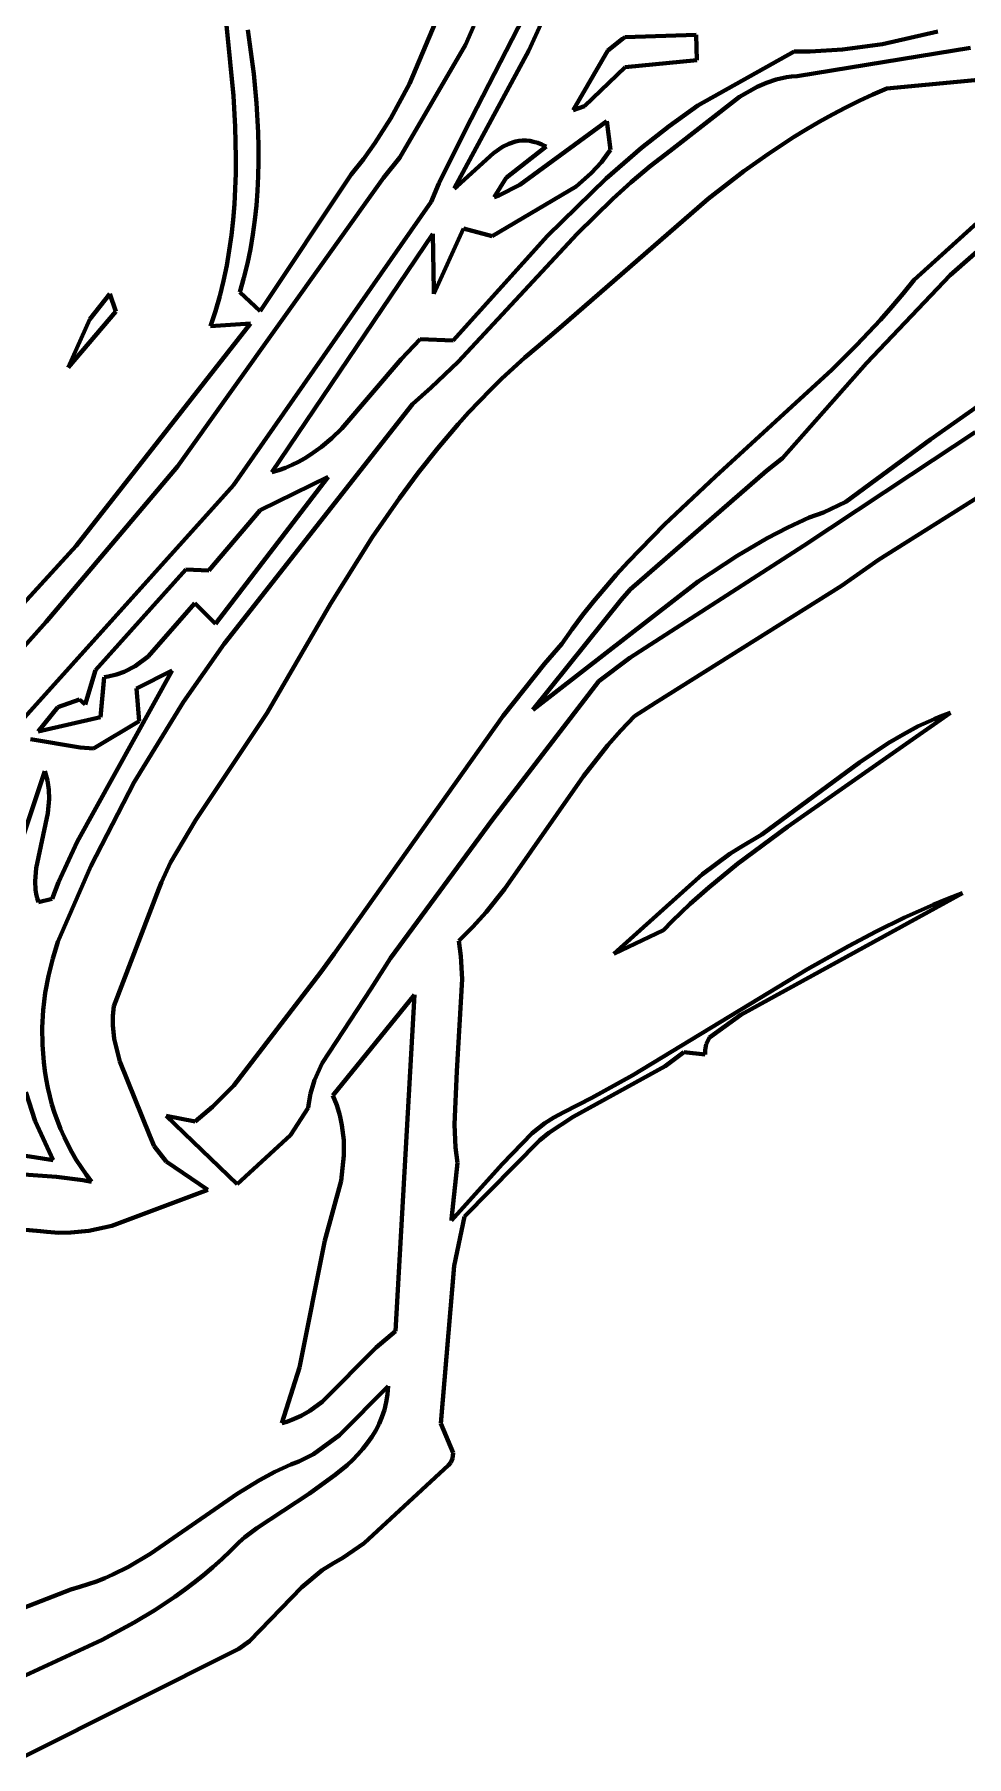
# Model space of a CAD drawing. Header units: millimetres. Extents: x 0 to 14.2, y 0 to 19.5.
# Drawn here: x 2.424 to 3.42, y 2.06 to 3.899 of the extents above; entities that cross this region are included whole.
import ezdxf

# ---------------------------------------------------------------- set-up
doc = ezdxf.new("R2010")
doc.units = ezdxf.units.MM
doc.layers.add('color#010101ff', color=7, linetype='CONTINUOUS', lineweight=100)
doc.layers.add('color#fdfdfdff', color=7, linetype='CONTINUOUS', lineweight=100)

msp = doc.modelspace()

# ---------------------------------------------------------------- linework, layer by layer
at = {"layer": 'color#010101ff'}
for p, q in [((2.8249, 3.8468), (2.8981, 4.0212)), ((2.637, 3.8339), (2.6205, 4)), ((2.8845, 3.7976), (2.9531, 3.9302)), ((2.6523, 3.9043), (2.6584, 3.8574)), ((2.8936, 3.9087), (2.8845, 3.8884)), ((2.9667, 3.9144), (2.9524, 3.8824)), ((3.0553, 3.8967), (3.1309, 3.8991)), ((3.1309, 3.8991), (3.1317, 3.8721)), ((3.33, 3.8891), (3.389, 3.9026)), ((2.8845, 3.8884), (2.8146, 3.7682)), ((2.9524, 3.8824), (2.8725, 3.7351)), ((2.9995, 3.8185), (3.0367, 3.8822)), ((3.0367, 3.8822), (3.0524, 3.8949)), ((3.0524, 3.8949), (3.0553, 3.8967)), ((3.1329, 3.8234), (3.2355, 3.8813)), ((3.2355, 3.8813), (3.2528, 3.8813)), ((3.424, 3.8853), (3.2387, 3.855)), ((3.2528, 3.8813), (3.2873, 3.8832)), ((3.2873, 3.8832), (3.33, 3.8891)), ((3.0553, 3.8645), (3.0117, 3.8228)), ((3.1317, 3.8721), (3.0553, 3.8645)), ((2.6584, 3.8574), (2.6614, 3.8261)), ((2.8048, 3.8101), (2.8249, 3.8468)), ((3.206, 3.8478), (3.1961, 3.8435)), ((3.2164, 3.8512), (3.206, 3.8478)), ((3.2273, 3.8537), (3.2164, 3.8512)), ((3.2329, 3.8545), (3.2273, 3.8537)), ((3.2387, 3.855), (3.2329, 3.8545)), ((3.3347, 3.8418), (3.4511, 3.8528)), ((2.6387, 3.8007), (2.637, 3.8339)), ((2.6614, 3.8261), (2.6632, 3.7948)), ((3.1772, 3.8327), (3.1033, 3.775)), ((3.1961, 3.8435), (3.1772, 3.8327)), ((3.2907, 3.8215), (3.3051, 3.8287)), ((3.3051, 3.8287), (3.3198, 3.8354)), ((3.3198, 3.8354), (3.3347, 3.8418)), ((2.7879, 3.7835), (2.8048, 3.8101)), ((3.0117, 3.8228), (2.9995, 3.8185)), ((3.1022, 3.8016), (3.1329, 3.8234)), ((3.2624, 3.8062), (3.2765, 3.814)), ((3.2765, 3.814), (3.2907, 3.8215)), ((2.6394, 3.7676), (2.6387, 3.8007)), ((2.6632, 3.7948), (2.6636, 3.7792)), ((2.8562, 3.7403), (2.8845, 3.7976)), ((2.9425, 3.7388), (3.0356, 3.8067)), ((3.0356, 3.8067), (3.0394, 3.7763)), ((3.0727, 3.7784), (3.1022, 3.8016)), ((3.2082, 3.772), (3.235, 3.7897)), ((3.235, 3.7897), (3.2486, 3.7981)), ((3.2486, 3.7981), (3.2624, 3.8062)), ((2.6636, 3.7792), (2.6637, 3.7635)), ((2.7757, 3.7664), (2.7879, 3.7835)), ((2.8756, 3.7373), (2.9146, 3.7727)), ((2.9146, 3.7727), (2.9242, 3.7794)), ((2.9242, 3.7794), (2.9309, 3.7827)), ((2.9707, 3.7797), (2.9282, 3.7465)), ((2.9309, 3.7827), (2.938, 3.7851)), ((2.938, 3.7851), (2.9416, 3.7857)), ((2.9416, 3.7857), (2.9454, 3.7861)), ((2.9454, 3.7861), (2.9493, 3.7861)), ((2.9493, 3.7861), (2.9533, 3.7857)), ((2.9533, 3.7857), (2.9574, 3.7849)), ((2.9574, 3.7849), (2.9617, 3.7836)), ((2.9617, 3.7836), (2.9661, 3.7819)), ((2.9661, 3.7819), (2.9707, 3.7797)), ((3.0364, 3.7718), (3.0299, 3.7631)), ((3.0348, 3.7457), (3.0727, 3.7784)), ((3.0394, 3.7763), (3.0364, 3.7718)), ((3.1033, 3.775), (3.0925, 3.767)), ((3.182, 3.7533), (3.2082, 3.772)), ((2.6393, 3.7511), (2.6394, 3.7676)), ((2.6637, 3.7635), (2.6633, 3.748)), ((2.7625, 3.7498), (2.7757, 3.7664)), ((2.8146, 3.7682), (2.797, 3.7462)), ((3.0299, 3.7631), (3.0189, 3.7512)), ((3.082, 3.7587), (3.0616, 3.7416)), ((3.0925, 3.767), (3.082, 3.7587)), ((3.1438, 3.7238), (3.182, 3.7533)), ((2.797, 3.7462), (2.577, 3.438)), ((2.6378, 3.7181), (2.6388, 3.7346)), ((2.6388, 3.7346), (2.6393, 3.7511)), ((2.6633, 3.748), (2.6626, 3.7324)), ((2.6654, 3.604), (2.7625, 3.7498)), ((2.8478, 3.7207), (2.8562, 3.7403)), ((2.8725, 3.7351), (2.8756, 3.7373)), ((3.0027, 3.7369), (2.913, 3.6841)), ((2.9282, 3.7465), (2.9153, 3.7257)), ((2.9201, 3.7276), (2.9425, 3.7388)), ((2.9722, 3.6844), (3.0348, 3.7457)), ((3.0189, 3.7512), (3.0027, 3.7369)), ((3.0616, 3.7416), (3.0418, 3.7238)), ((3.4022, 3.6425), (3.5065, 3.7343)), ((2.6365, 3.7016), (2.6378, 3.7181)), ((2.637, 3.418), (2.8478, 3.7207)), ((2.6614, 3.7168), (2.6597, 3.7013)), ((2.6626, 3.7324), (2.6614, 3.7168)), ((2.9153, 3.7257), (2.9201, 3.7276)), ((2.9853, 3.5863), (3.1438, 3.7238)), ((3.0418, 3.7238), (3.004, 3.6864)), ((3.4574, 3.722), (3.3639, 3.6375)), ((2.6347, 3.6852), (2.6365, 3.7016)), ((2.6597, 3.7013), (2.6576, 3.6858)), ((2.6324, 3.6689), (2.6347, 3.6852)), ((2.6576, 3.6858), (2.6549, 3.6703)), ((2.8497, 3.6865), (2.6777, 3.4319)), ((2.8507, 3.6259), (2.8497, 3.6865)), ((2.8825, 3.6922), (2.8508, 3.6223)), ((2.8716, 3.5726), (2.9722, 3.6844)), ((3.004, 3.6864), (2.8768, 3.55)), ((2.913, 3.6841), (2.8825, 3.6922)), ((2.6296, 3.6526), (2.6324, 3.6689)), ((2.6549, 3.6703), (2.6517, 3.6549)), ((2.6262, 3.6363), (2.6296, 3.6526)), ((2.6517, 3.6549), (2.648, 3.6395)), ((3.3129, 3.5483), (3.4022, 3.6425)), ((2.6222, 3.6201), (2.6262, 3.6363)), ((2.648, 3.6395), (2.6436, 3.6242)), ((2.6436, 3.6242), (2.6654, 3.604)), ((2.8508, 3.6223), (2.8507, 3.6259)), ((3.3521, 3.6229), (3.34, 3.6087)), ((3.3639, 3.6375), (3.3521, 3.6229)), ((2.4833, 3.5953), (2.5048, 3.6225)), ((2.5048, 3.6225), (2.5111, 3.6037)), ((2.6176, 3.604), (2.6222, 3.6201)), ((3.34, 3.6087), (3.3277, 3.5947)), ((2.5111, 3.6037), (2.4602, 3.5439)), ((2.4602, 3.5439), (2.4833, 3.5953)), ((2.4688, 3.3535), (2.6551, 3.5908)), ((2.6124, 3.5879), (2.6176, 3.604)), ((2.6551, 3.5908), (2.6124, 3.5879)), ((2.961, 3.5654), (2.9853, 3.5863)), ((3.3277, 3.5947), (3.315, 3.581)), ((2.8158, 3.5526), (2.8362, 3.5741)), ((2.8362, 3.5741), (2.8716, 3.5726)), ((3.315, 3.581), (3.3021, 3.5675)), ((2.7527, 3.4786), (2.8158, 3.5526)), ((2.8768, 3.55), (2.8481, 3.5224)), ((2.9355, 3.5431), (2.9481, 3.5544)), ((2.9481, 3.5544), (2.961, 3.5654)), ((3.3021, 3.5675), (3.2757, 3.5412)), ((2.9112, 3.5198), (2.9232, 3.5316)), ((2.9232, 3.5316), (2.9355, 3.5431)), ((3.2757, 3.5412), (3.1516, 3.4274)), ((3.2232, 3.4469), (3.3129, 3.5483)), ((2.8481, 3.5224), (2.8281, 3.5047)), ((2.8995, 3.5078), (2.9112, 3.5198)), ((2.8281, 3.5047), (2.6269, 3.2487)), ((2.8767, 3.4831), (2.888, 3.4956)), ((2.888, 3.4956), (2.8995, 3.5078)), ((3.4377, 3.5069), (3.3811, 3.4669)), ((2.742, 3.4684), (2.7527, 3.4786)), ((2.855, 3.4576), (2.8767, 3.4831)), ((2.7189, 3.4505), (2.7308, 3.459)), ((2.7308, 3.459), (2.742, 3.4684)), ((2.8341, 3.4313), (2.855, 3.4576)), ((3.3811, 3.4669), (3.2907, 3.4004)), ((3.5155, 3.4582), (3.3256, 3.3383)), ((3.3606, 3.4296), (3.429, 3.4748)), ((2.6924, 3.4368), (2.6994, 3.4397)), ((2.6994, 3.4397), (2.7061, 3.443)), ((2.7061, 3.443), (2.7126, 3.4466)), ((2.7126, 3.4466), (2.7189, 3.4505)), ((3.206, 3.4335), (3.2232, 3.4469)), ((2.577, 3.438), (2.4368, 3.2721)), ((2.6178, 3.2702), (2.7379, 3.4269)), ((2.7379, 3.4269), (2.6652, 3.3913)), ((2.6777, 3.4319), (2.6852, 3.4341)), ((2.6852, 3.4341), (2.6924, 3.4368)), ((2.8141, 3.4043), (2.8341, 3.4313)), ((3.0604, 3.3066), (3.206, 3.4335)), ((3.1516, 3.4274), (3.0972, 3.3762)), ((3.2456, 3.3534), (3.3606, 3.4296)), ((2.3739, 3.1261), (2.637, 3.418)), ((2.7853, 3.3628), (2.8141, 3.4043)), ((2.6652, 3.3913), (2.6104, 3.3271)), ((3.2668, 3.3888), (3.2515, 3.3836)), ((3.2907, 3.4004), (3.2668, 3.3888)), ((3.0972, 3.3762), (3.071, 3.3496)), ((3.2289, 3.373), (3.2069, 3.3615)), ((3.2515, 3.3836), (3.2289, 3.373)), ((2.3617, 3.2364), (2.4688, 3.3535)), ((2.7403, 3.2915), (2.7853, 3.3628)), ((3.071, 3.3496), (3.0582, 3.3361)), ((3.0601, 3.2337), (3.2456, 3.3534)), ((3.2069, 3.3615), (3.1747, 3.3428)), ((3.0582, 3.3361), (3.0456, 3.3223)), ((3.1747, 3.3428), (3.1332, 3.3154)), ((3.3256, 3.3383), (3.286, 3.3107)), ((2.586, 3.328), (2.4894, 3.2207)), ((2.6104, 3.3271), (2.586, 3.328)), ((3.1332, 3.3154), (2.9565, 3.1781)), ((3.0456, 3.3223), (3.0333, 3.3082)), ((3.286, 3.3107), (3.0879, 3.1861)), ((2.5458, 3.2352), (2.5956, 3.292)), ((2.5956, 3.292), (2.6178, 3.2702)), ((2.9565, 3.1781), (3.051, 3.2957)), ((3.0214, 3.2938), (3.0097, 3.2792)), ((3.0333, 3.3082), (3.0214, 3.2938)), ((3.051, 3.2957), (3.0604, 3.3066)), ((2.6728, 3.1751), (2.7403, 3.2915)), ((3.0097, 3.2792), (2.9985, 3.2642)), ((2.4368, 3.2721), (2.3985, 3.229)), ((2.9985, 3.2642), (2.9876, 3.2488)), ((2.6269, 3.2487), (2.5835, 3.1867)), ((2.9876, 3.2488), (2.969, 3.2273)), ((2.4699, 3.0374), (2.5715, 3.2201)), ((2.4894, 3.2207), (2.4784, 3.1838)), ((2.5119, 3.2158), (2.5202, 3.2189)), ((2.5202, 3.2189), (2.5317, 3.2249)), ((2.5317, 3.2249), (2.5458, 3.2352)), ((2.5715, 3.2201), (2.5332, 3.201)), ((2.969, 3.2273), (2.925, 3.1718)), ((3.027, 3.2088), (3.0601, 3.2337)), ((2.4948, 3.1705), (2.4986, 3.213)), ((2.4986, 3.213), (2.5031, 3.2137)), ((2.5031, 3.2137), (2.5119, 3.2158)), ((2.5332, 3.201), (2.536, 3.1661)), ((2.9137, 3.0613), (3.027, 3.2088)), ((2.4724, 3.1893), (2.4494, 3.1812)), ((2.4784, 3.1838), (2.4724, 3.1893)), ((2.5835, 3.1867), (2.5308, 3.1009)), ((3.0879, 3.1861), (3.0651, 3.1715)), ((2.4494, 3.1812), (2.4281, 3.1552)), ((2.4281, 3.1552), (2.4948, 3.1705)), ((2.536, 3.1661), (2.4873, 3.1369)), ((2.5968, 3.0608), (2.6728, 3.1751)), ((2.925, 3.1718), (2.7443, 2.9175)), ((3.0651, 3.1715), (3.0504, 3.1563)), ((3.4026, 3.1749), (3.2284, 3.0534)), ((3.3682, 3.1606), (3.3851, 3.1683)), ((3.3851, 3.1683), (3.3938, 3.1717)), ((3.3938, 3.1717), (3.4026, 3.1749)), ((2.4732, 3.1381), (2.4201, 3.147)), ((3.0504, 3.1563), (3.0365, 3.1405)), ((3.336, 3.1426), (3.3519, 3.152)), ((3.3519, 3.152), (3.3682, 3.1606)), ((2.4873, 3.1369), (2.4732, 3.1381)), ((3.0365, 3.1405), (3.0106, 3.1073)), ((3.3054, 3.122), (3.336, 3.1426)), ((2.39, 2.9767), (2.4353, 3.1126)), ((2.4353, 3.1126), (2.4369, 3.1077)), ((3.201, 3.045), (3.3054, 3.122)), ((2.4369, 3.1077), (2.4382, 3.1028)), ((2.4382, 3.1028), (2.4391, 3.0978)), ((2.4391, 3.0978), (2.4397, 3.0929)), ((2.4397, 3.0929), (2.44, 3.083)), ((2.5308, 3.1009), (2.4845, 3.0114)), ((3.0106, 3.1073), (2.9264, 2.9866)), ((2.44, 3.083), (2.4386, 3.068)), ((2.4386, 3.068), (2.4261, 3.0093)), ((2.5696, 3.015), (2.5968, 3.0608)), ((2.8045, 2.9131), (2.9137, 3.0613)), ((3.2284, 3.0534), (3.1751, 3.0138)), ((2.45, 2.9941), (2.4699, 3.0374)), ((3.1773, 3.0307), (3.201, 3.045)), ((3.1376, 3.0028), (3.1668, 3.0244)), ((3.1668, 3.0244), (3.1773, 3.0307)), ((2.4261, 3.0093), (2.425, 2.9953)), ((2.4845, 3.0114), (2.4494, 2.9305)), ((2.5599, 2.9942), (2.5696, 3.015)), ((3.043, 2.9177), (3.1376, 3.0028)), ((3.1751, 3.0138), (3.1444, 2.9886)), ((2.425, 2.9953), (2.4255, 2.9861)), ((2.4255, 2.9861), (2.4262, 2.9816)), ((2.4262, 2.9816), (2.4272, 2.9772)), ((2.4431, 2.9763), (2.45, 2.9941)), ((2.5092, 2.8617), (2.557, 2.9871)), ((2.557, 2.9871), (2.5599, 2.9942)), ((2.9264, 2.9866), (2.9066, 2.9621)), ((3.1444, 2.9886), (3.1246, 2.9709)), ((3.4154, 2.9825), (3.1786, 2.8525)), ((3.3996, 2.9765), (3.4154, 2.9825)), ((2.4272, 2.9772), (2.4286, 2.9728)), ((2.4286, 2.9728), (2.4431, 2.9763)), ((2.9066, 2.9621), (2.8925, 2.9464)), ((3.1246, 2.9709), (3.1055, 2.9525)), ((3.3534, 2.9563), (3.3686, 2.9633)), ((3.3686, 2.9633), (3.3841, 2.9701)), ((3.3841, 2.9701), (3.3996, 2.9765)), ((2.8925, 2.9464), (2.8776, 2.9315)), ((3.0962, 2.9429), (3.043, 2.9177)), ((3.1055, 2.9525), (3.0962, 2.9429)), ((3.3233, 2.9416), (3.3534, 2.9563)), ((2.4494, 2.9305), (2.4438, 2.9125)), ((2.8776, 2.9315), (2.8797, 2.9151)), ((3.25, 2.9011), (3.2937, 2.9259)), ((3.2937, 2.9259), (3.3233, 2.9416)), ((2.4438, 2.9125), (2.4393, 2.8943)), ((2.7443, 2.9175), (2.73, 2.8982)), ((2.7839, 2.8807), (2.8045, 2.9131)), ((2.8797, 2.9151), (2.8811, 2.8905)), ((2.4393, 2.8943), (2.4359, 2.8759)), ((2.73, 2.8982), (2.6373, 2.7769)), ((2.8811, 2.8905), (2.8752, 2.7924)), ((3.0634, 2.788), (3.25, 2.9011)), ((2.4359, 2.8759), (2.4337, 2.8574)), ((2.7315, 2.801), (2.7839, 2.8807)), ((2.8301, 2.874), (2.7431, 2.7664)), ((2.8099, 2.5147), (2.8301, 2.874)), ((2.4337, 2.8574), (2.4327, 2.8389)), ((2.5079, 2.8415), (2.5081, 2.8515)), ((2.5081, 2.8515), (2.5092, 2.8617)), ((3.1786, 2.8525), (3.1451, 2.8284)), ((2.4327, 2.8389), (2.4328, 2.8204)), ((2.5094, 2.8268), (2.5079, 2.8415)), ((2.4328, 2.8204), (2.4342, 2.8019)), ((2.5155, 2.8027), (2.5094, 2.8268)), ((3.1416, 2.8211), (3.1405, 2.8148)), ((3.1405, 2.8148), (3.1407, 2.81)), ((3.1451, 2.8284), (3.1416, 2.8211)), ((2.4342, 2.8019), (2.4353, 2.7928)), ((2.5475, 2.7234), (2.5155, 2.8027)), ((2.7234, 2.7828), (2.7315, 2.801)), ((3.0978, 2.7976), (2.9995, 2.7437)), ((3.1178, 2.8125), (3.0978, 2.7976)), ((3.1407, 2.81), (3.1178, 2.8125)), ((2.4353, 2.7928), (2.4368, 2.7837)), ((2.4368, 2.7837), (2.4385, 2.7747)), ((2.7191, 2.7684), (2.7234, 2.7828)), ((2.8752, 2.7924), (2.8727, 2.7353)), ((3.0194, 2.7637), (3.0634, 2.788)), ((2.4252, 2.7391), (2.415, 2.77)), ((2.4385, 2.7747), (2.4406, 2.7657)), ((2.4406, 2.7657), (2.443, 2.7568)), ((2.6373, 2.7769), (2.6146, 2.7544)), ((2.7173, 2.7583), (2.7191, 2.7684)), ((2.7431, 2.7664), (2.7472, 2.7559)), ((2.9895, 2.7485), (3.0194, 2.7637)), ((2.443, 2.7568), (2.4457, 2.748)), ((2.4457, 2.748), (2.4488, 2.7393)), ((2.5961, 2.7387), (2.5649, 2.7445)), ((2.5649, 2.7445), (2.6406, 2.6716)), ((2.6146, 2.7544), (2.5961, 2.7387)), ((2.6978, 2.724), (2.7167, 2.7532)), ((2.7167, 2.7532), (2.7173, 2.7583)), ((2.7472, 2.7559), (2.7504, 2.7453)), ((2.7504, 2.7453), (2.7527, 2.7347)), ((2.9693, 2.7367), (2.979, 2.7429)), ((2.9995, 2.7437), (2.9737, 2.7264)), ((2.979, 2.7429), (2.9895, 2.7485)), ((2.4444, 2.6974), (2.4252, 2.7391)), ((2.4488, 2.7393), (2.4522, 2.7307)), ((2.4522, 2.7307), (2.4559, 2.7223)), ((2.4559, 2.7223), (2.4599, 2.7139)), ((2.5523, 2.7121), (2.5475, 2.7234)), ((2.6406, 2.6716), (2.6978, 2.724)), ((2.7527, 2.7347), (2.7546, 2.7185)), ((2.8727, 2.7353), (2.874, 2.7108)), ((2.9238, 2.6929), (2.9557, 2.726)), ((2.9557, 2.726), (2.9693, 2.7367)), ((2.9737, 2.7264), (2.9639, 2.7185)), ((2.3701, 2.709), (2.4444, 2.6974)), ((2.4599, 2.7139), (2.4643, 2.7057)), ((2.4643, 2.7057), (2.469, 2.6976)), ((2.5649, 2.696), (2.5523, 2.7121)), ((2.7546, 2.7185), (2.7548, 2.7022)), ((2.874, 2.7108), (2.876, 2.6945)), ((2.9639, 2.7185), (2.8834, 2.637)), ((2.4477, 2.6795), (2.3239, 2.6883)), ((2.469, 2.6976), (2.4741, 2.6897)), ((2.4741, 2.6897), (2.4795, 2.6819)), ((2.6094, 2.6656), (2.5649, 2.696)), ((2.7548, 2.7022), (2.7519, 2.6751)), ((2.8696, 2.6328), (2.9238, 2.6929)), ((2.876, 2.6945), (2.8698, 2.6344)), ((2.4759, 2.6759), (2.4477, 2.6795)), ((2.4853, 2.6743), (2.4759, 2.6759)), ((2.4795, 2.6819), (2.4853, 2.6743)), ((2.7519, 2.6751), (2.7343, 2.6116)), ((2.5071, 2.6273), (2.6094, 2.6656)), ((2.2626, 2.637), (2.4309, 2.6214)), ((2.8698, 2.6344), (2.8696, 2.6328)), ((2.8834, 2.637), (2.8725, 2.5845)), ((2.4309, 2.6214), (2.4375, 2.6206)), ((2.4375, 2.6206), (2.4504, 2.6197)), ((2.4504, 2.6197), (2.4632, 2.6199)), ((2.4632, 2.6199), (2.4822, 2.6219)), ((2.4822, 2.6219), (2.5071, 2.6273)), ((2.7343, 2.6116), (2.7074, 2.4758)), ((2.8725, 2.5845), (2.8582, 2.4162)), ((2.7893, 2.4971), (2.8099, 2.5147)), ((2.7314, 2.4391), (2.7893, 2.4971)), ((2.7074, 2.4758), (2.6885, 2.4164)), ((2.8021, 2.456), (2.75, 2.4038)), ((2.7999, 2.4388), (2.8013, 2.4472)), ((2.8013, 2.4472), (2.8021, 2.456)), ((2.709, 2.4243), (2.7183, 2.4297)), ((2.7183, 2.4297), (2.7314, 2.4391)), ((2.7954, 2.423), (2.798, 2.4307)), ((2.798, 2.4307), (2.7999, 2.4388)), ((2.6885, 2.4164), (2.6939, 2.418)), ((2.6939, 2.418), (2.6991, 2.4199)), ((2.6991, 2.4199), (2.709, 2.4243)), ((2.7887, 2.4085), (2.7923, 2.4156)), ((2.7923, 2.4156), (2.7954, 2.423)), ((2.8582, 2.4162), (2.8715, 2.3849)), ((2.75, 2.4038), (2.7224, 2.3832)), ((2.7751, 2.3891), (2.78, 2.3953)), ((2.78, 2.3953), (2.7846, 2.4018)), ((2.7846, 2.4018), (2.7887, 2.4085)), ((2.7067, 2.3756), (2.698, 2.3722)), ((2.7224, 2.3832), (2.7067, 2.3756)), ((2.7582, 2.3717), (2.7642, 2.3773)), ((2.7642, 2.3773), (2.7698, 2.3831)), ((2.7698, 2.3831), (2.7751, 2.3891)), ((2.8688, 2.3743), (2.8663, 2.3716)), ((2.8709, 2.3787), (2.8688, 2.3743)), ((2.8715, 2.3849), (2.8709, 2.3787)), ((2.6645, 2.3557), (2.6407, 2.3411)), ((2.681, 2.3644), (2.6645, 2.3557)), ((2.6894, 2.3684), (2.681, 2.3644)), ((2.698, 2.3722), (2.6894, 2.3684)), ((2.718, 2.3415), (2.7455, 2.3611)), ((2.7455, 2.3611), (2.7582, 2.3717)), ((2.8663, 2.3716), (2.7764, 2.2884)), ((2.6407, 2.3411), (2.5486, 2.2772)), ((2.6617, 2.3043), (2.718, 2.3415)), ((2.6489, 2.2946), (2.6617, 2.3043)), ((2.6337, 2.2802), (2.6429, 2.2895)), ((2.6429, 2.2895), (2.6489, 2.2946)), ((2.7764, 2.2884), (2.7535, 2.2725)), ((2.5246, 2.2631), (2.508, 2.2548)), ((2.5486, 2.2772), (2.5246, 2.2631)), ((2.6049, 2.2542), (2.6147, 2.2625)), ((2.6147, 2.2625), (2.6244, 2.2712)), ((2.6244, 2.2712), (2.6337, 2.2802)), ((2.7436, 2.267), (2.7314, 2.2595)), ((2.7535, 2.2725), (2.7436, 2.267)), ((2.4818, 2.2444), (2.4728, 2.2416)), ((2.4907, 2.2475), (2.4818, 2.2444)), ((2.4994, 2.251), (2.4907, 2.2475)), ((2.508, 2.2548), (2.4994, 2.251)), ((2.5846, 2.2384), (2.5948, 2.2462)), ((2.5948, 2.2462), (2.6049, 2.2542)), ((2.7314, 2.2595), (2.7099, 2.2412)), ((2.4632, 2.2389), (2.3794, 2.2065)), ((2.4728, 2.2416), (2.4632, 2.2389)), ((2.5527, 2.2168), (2.5741, 2.231)), ((2.5741, 2.231), (2.5846, 2.2384)), ((2.7099, 2.2412), (2.6541, 2.1837)), ((2.5307, 2.2036), (2.5527, 2.2168)), ((2.4967, 2.1852), (2.5307, 2.2036)), ((2.6425, 2.1755), (2.4134, 2.0604)), ((2.4144, 2.1471), (2.4967, 2.1852)), ((2.6541, 2.1837), (2.6425, 2.1755))]:
    msp.add_line(p, q, dxfattribs=at)
at = {"layer": 'color#fdfdfdff'}
for p, q in [((2.8981, 4.0212), (2.8249, 3.8468)), ((2.6205, 4), (2.637, 3.8339)), ((2.9531, 3.9302), (2.8845, 3.7976)), ((2.6584, 3.8574), (2.6523, 3.9043)), ((2.8845, 3.8884), (2.8936, 3.9087)), ((2.9524, 3.8824), (2.9667, 3.9144)), ((3.1309, 3.8991), (3.0553, 3.8967)), ((3.1317, 3.8721), (3.1309, 3.8991)), ((3.389, 3.9026), (3.33, 3.8891)), ((2.8146, 3.7682), (2.8845, 3.8884)), ((2.8725, 3.7351), (2.9524, 3.8824)), ((3.0367, 3.8822), (2.9995, 3.8185)), ((3.0524, 3.8949), (3.0367, 3.8822)), ((3.0553, 3.8967), (3.0524, 3.8949)), ((3.2355, 3.8813), (3.1329, 3.8234)), ((3.2528, 3.8813), (3.2355, 3.8813)), ((3.2387, 3.855), (3.424, 3.8853)), ((3.2873, 3.8832), (3.2528, 3.8813)), ((3.33, 3.8891), (3.2873, 3.8832)), ((3.0117, 3.8228), (3.0553, 3.8645)), ((3.0553, 3.8645), (3.1317, 3.8721)), ((2.6614, 3.8261), (2.6584, 3.8574)), ((2.8249, 3.8468), (2.8048, 3.8101)), ((3.1961, 3.8435), (3.206, 3.8478)), ((3.206, 3.8478), (3.2164, 3.8512)), ((3.2164, 3.8512), (3.2273, 3.8537)), ((3.2273, 3.8537), (3.2329, 3.8545)), ((3.2329, 3.8545), (3.2387, 3.855)), ((3.4511, 3.8528), (3.3347, 3.8418)), ((2.637, 3.8339), (2.6387, 3.8007)), ((2.6632, 3.7948), (2.6614, 3.8261)), ((3.1033, 3.775), (3.1772, 3.8327)), ((3.1772, 3.8327), (3.1961, 3.8435)), ((3.3051, 3.8287), (3.2907, 3.8215)), ((3.3198, 3.8354), (3.3051, 3.8287)), ((3.3347, 3.8418), (3.3198, 3.8354)), ((2.8048, 3.8101), (2.7879, 3.7835)), ((2.9995, 3.8185), (3.0117, 3.8228)), ((3.1329, 3.8234), (3.1022, 3.8016)), ((3.2765, 3.814), (3.2624, 3.8062)), ((3.2907, 3.8215), (3.2765, 3.814)), ((2.6387, 3.8007), (2.6394, 3.7676)), ((2.6636, 3.7792), (2.6632, 3.7948)), ((2.8845, 3.7976), (2.8562, 3.7403)), ((3.0356, 3.8067), (2.9425, 3.7388)), ((3.0394, 3.7763), (3.0356, 3.8067)), ((3.1022, 3.8016), (3.0727, 3.7784)), ((3.235, 3.7897), (3.2082, 3.772)), ((3.2486, 3.7981), (3.235, 3.7897)), ((3.2624, 3.8062), (3.2486, 3.7981)), ((2.6637, 3.7635), (2.6636, 3.7792)), ((2.7879, 3.7835), (2.7757, 3.7664)), ((2.9146, 3.7727), (2.8756, 3.7373)), ((2.9242, 3.7794), (2.9146, 3.7727)), ((2.9309, 3.7827), (2.9242, 3.7794)), ((2.9282, 3.7465), (2.9707, 3.7797)), ((2.938, 3.7851), (2.9309, 3.7827)), ((2.9416, 3.7857), (2.938, 3.7851)), ((2.9454, 3.7861), (2.9416, 3.7857)), ((2.9493, 3.7861), (2.9454, 3.7861)), ((2.9533, 3.7857), (2.9493, 3.7861)), ((2.9574, 3.7849), (2.9533, 3.7857)), ((2.9617, 3.7836), (2.9574, 3.7849)), ((2.9661, 3.7819), (2.9617, 3.7836)), ((2.9707, 3.7797), (2.9661, 3.7819)), ((3.0299, 3.7631), (3.0364, 3.7718)), ((3.0727, 3.7784), (3.0348, 3.7457)), ((3.0364, 3.7718), (3.0394, 3.7763)), ((3.0925, 3.767), (3.1033, 3.775)), ((3.2082, 3.772), (3.182, 3.7533)), ((2.6394, 3.7676), (2.6393, 3.7511)), ((2.6633, 3.748), (2.6637, 3.7635)), ((2.7757, 3.7664), (2.7625, 3.7498)), ((2.797, 3.7462), (2.8146, 3.7682)), ((3.0189, 3.7512), (3.0299, 3.7631)), ((3.0616, 3.7416), (3.082, 3.7587)), ((3.082, 3.7587), (3.0925, 3.767)), ((3.182, 3.7533), (3.1438, 3.7238)), ((2.577, 3.438), (2.797, 3.7462)), ((2.6388, 3.7346), (2.6378, 3.7181)), ((2.6393, 3.7511), (2.6388, 3.7346)), ((2.6626, 3.7324), (2.6633, 3.748)), ((2.7625, 3.7498), (2.6654, 3.604)), ((2.8562, 3.7403), (2.8478, 3.7207)), ((2.8756, 3.7373), (2.8725, 3.7351)), ((2.913, 3.6841), (3.0027, 3.7369)), ((2.9153, 3.7257), (2.9282, 3.7465)), ((2.9425, 3.7388), (2.9201, 3.7276)), ((3.0348, 3.7457), (2.9722, 3.6844)), ((3.0027, 3.7369), (3.0189, 3.7512)), ((3.0418, 3.7238), (3.0616, 3.7416)), ((3.5065, 3.7343), (3.4022, 3.6425)), ((2.6378, 3.7181), (2.6365, 3.7016)), ((2.8478, 3.7207), (2.637, 3.418)), ((2.6597, 3.7013), (2.6614, 3.7168)), ((2.6614, 3.7168), (2.6626, 3.7324)), ((2.9201, 3.7276), (2.9153, 3.7257)), ((3.1438, 3.7238), (2.9853, 3.5863)), ((3.004, 3.6864), (3.0418, 3.7238)), ((3.3639, 3.6375), (3.4574, 3.722)), ((2.6365, 3.7016), (2.6347, 3.6852)), ((2.6576, 3.6858), (2.6597, 3.7013)), ((2.6347, 3.6852), (2.6324, 3.6689)), ((2.6549, 3.6703), (2.6576, 3.6858)), ((2.6777, 3.4319), (2.8497, 3.6865)), ((2.8497, 3.6865), (2.8507, 3.6259)), ((2.8508, 3.6223), (2.8825, 3.6922)), ((2.9722, 3.6844), (2.8716, 3.5726)), ((2.8768, 3.55), (3.004, 3.6864)), ((2.8825, 3.6922), (2.913, 3.6841)), ((2.6324, 3.6689), (2.6296, 3.6526)), ((2.6517, 3.6549), (2.6549, 3.6703)), ((2.6296, 3.6526), (2.6262, 3.6363)), ((2.648, 3.6395), (2.6517, 3.6549)), ((3.4022, 3.6425), (3.3129, 3.5483)), ((2.6262, 3.6363), (2.6222, 3.6201)), ((2.6436, 3.6242), (2.648, 3.6395)), ((2.6654, 3.604), (2.6436, 3.6242)), ((2.8507, 3.6259), (2.8508, 3.6223)), ((3.34, 3.6087), (3.3521, 3.6229)), ((3.3521, 3.6229), (3.3639, 3.6375)), ((2.5048, 3.6225), (2.4833, 3.5953)), ((2.5111, 3.6037), (2.5048, 3.6225)), ((2.6222, 3.6201), (2.6176, 3.604)), ((3.3277, 3.5947), (3.34, 3.6087)), ((2.4602, 3.5439), (2.5111, 3.6037)), ((2.4833, 3.5953), (2.4602, 3.5439)), ((2.6551, 3.5908), (2.4688, 3.3535)), ((2.6176, 3.604), (2.6124, 3.5879)), ((2.6124, 3.5879), (2.6551, 3.5908)), ((2.9853, 3.5863), (2.961, 3.5654)), ((3.315, 3.581), (3.3277, 3.5947)), ((2.8362, 3.5741), (2.8158, 3.5526)), ((2.8716, 3.5726), (2.8362, 3.5741)), ((3.3021, 3.5675), (3.315, 3.581)), ((2.8158, 3.5526), (2.7527, 3.4786)), ((2.8481, 3.5224), (2.8768, 3.55)), ((2.9481, 3.5544), (2.9355, 3.5431)), ((2.961, 3.5654), (2.9481, 3.5544)), ((3.2757, 3.5412), (3.3021, 3.5675)), ((2.9232, 3.5316), (2.9112, 3.5198)), ((2.9355, 3.5431), (2.9232, 3.5316)), ((3.1516, 3.4274), (3.2757, 3.5412)), ((3.3129, 3.5483), (3.2232, 3.4469)), ((2.8281, 3.5047), (2.8481, 3.5224)), ((2.9112, 3.5198), (2.8995, 3.5078)), ((2.6269, 3.2487), (2.8281, 3.5047)), ((2.888, 3.4956), (2.8767, 3.4831)), ((2.8995, 3.5078), (2.888, 3.4956)), ((3.3811, 3.4669), (3.4377, 3.5069)), ((2.7527, 3.4786), (2.742, 3.4684)), ((2.8767, 3.4831), (2.855, 3.4576)), ((2.7308, 3.459), (2.7189, 3.4505)), ((2.742, 3.4684), (2.7308, 3.459)), ((2.855, 3.4576), (2.8341, 3.4313)), ((3.2907, 3.4004), (3.3811, 3.4669)), ((3.3256, 3.3383), (3.5155, 3.4582)), ((3.429, 3.4748), (3.3606, 3.4296)), ((2.6994, 3.4397), (2.6924, 3.4368)), ((2.7061, 3.443), (2.6994, 3.4397)), ((2.7126, 3.4466), (2.7061, 3.443)), ((2.7189, 3.4505), (2.7126, 3.4466)), ((3.2232, 3.4469), (3.206, 3.4335)), ((2.4368, 3.2721), (2.577, 3.438)), ((2.7379, 3.4269), (2.6178, 3.2702)), ((2.6652, 3.3913), (2.7379, 3.4269)), ((2.6852, 3.4341), (2.6777, 3.4319)), ((2.6924, 3.4368), (2.6852, 3.4341)), ((2.8341, 3.4313), (2.8141, 3.4043)), ((3.206, 3.4335), (3.0604, 3.3066)), ((3.0972, 3.3762), (3.1516, 3.4274)), ((3.3606, 3.4296), (3.2456, 3.3534)), ((2.637, 3.418), (2.3739, 3.1261)), ((2.8141, 3.4043), (2.7853, 3.3628)), ((2.6104, 3.3271), (2.6652, 3.3913)), ((3.2515, 3.3836), (3.2668, 3.3888)), ((3.2668, 3.3888), (3.2907, 3.4004)), ((3.071, 3.3496), (3.0972, 3.3762)), ((3.2069, 3.3615), (3.2289, 3.373)), ((3.2289, 3.373), (3.2515, 3.3836)), ((2.4688, 3.3535), (2.3617, 3.2364)), ((2.7853, 3.3628), (2.7403, 3.2915)), ((3.0582, 3.3361), (3.071, 3.3496)), ((3.2456, 3.3534), (3.0601, 3.2337)), ((3.1747, 3.3428), (3.2069, 3.3615)), ((3.0456, 3.3223), (3.0582, 3.3361)), ((3.1332, 3.3154), (3.1747, 3.3428)), ((3.286, 3.3107), (3.3256, 3.3383)), ((2.4894, 3.2207), (2.586, 3.328)), ((2.586, 3.328), (2.6104, 3.3271)), ((2.9565, 3.1781), (3.1332, 3.3154)), ((3.0333, 3.3082), (3.0456, 3.3223)), ((3.0879, 3.1861), (3.286, 3.3107)), ((2.5956, 3.292), (2.5458, 3.2352)), ((2.6178, 3.2702), (2.5956, 3.292)), ((3.051, 3.2957), (2.9565, 3.1781)), ((3.0097, 3.2792), (3.0214, 3.2938)), ((3.0214, 3.2938), (3.0333, 3.3082)), ((3.0604, 3.3066), (3.051, 3.2957)), ((2.7403, 3.2915), (2.6728, 3.1751)), ((2.9985, 3.2642), (3.0097, 3.2792)), ((2.3985, 3.229), (2.4368, 3.2721)), ((2.9876, 3.2488), (2.9985, 3.2642)), ((2.5835, 3.1867), (2.6269, 3.2487)), ((2.969, 3.2273), (2.9876, 3.2488)), ((2.5715, 3.2201), (2.4699, 3.0374)), ((2.4784, 3.1838), (2.4894, 3.2207)), ((2.5202, 3.2189), (2.5119, 3.2158)), ((2.5317, 3.2249), (2.5202, 3.2189)), ((2.5458, 3.2352), (2.5317, 3.2249)), ((2.5332, 3.201), (2.5715, 3.2201)), ((2.925, 3.1718), (2.969, 3.2273)), ((3.0601, 3.2337), (3.027, 3.2088)), ((2.4986, 3.213), (2.4948, 3.1705)), ((2.5031, 3.2137), (2.4986, 3.213)), ((2.5119, 3.2158), (2.5031, 3.2137)), ((2.536, 3.1661), (2.5332, 3.201)), ((3.027, 3.2088), (2.9137, 3.0613)), ((2.4494, 3.1812), (2.4724, 3.1893)), ((2.4724, 3.1893), (2.4784, 3.1838)), ((2.5308, 3.1009), (2.5835, 3.1867)), ((3.0651, 3.1715), (3.0879, 3.1861)), ((2.4281, 3.1552), (2.4494, 3.1812)), ((2.4948, 3.1705), (2.4281, 3.1552)), ((2.4873, 3.1369), (2.536, 3.1661)), ((2.6728, 3.1751), (2.5968, 3.0608)), ((2.7443, 2.9175), (2.925, 3.1718)), ((3.0504, 3.1563), (3.0651, 3.1715)), ((3.2284, 3.0534), (3.4026, 3.1749)), ((3.3851, 3.1683), (3.3682, 3.1606)), ((3.3938, 3.1717), (3.3851, 3.1683)), ((3.4026, 3.1749), (3.3938, 3.1717)), ((2.4201, 3.147), (2.4732, 3.1381)), ((3.0365, 3.1405), (3.0504, 3.1563)), ((3.3519, 3.152), (3.336, 3.1426)), ((3.3682, 3.1606), (3.3519, 3.152)), ((2.4732, 3.1381), (2.4873, 3.1369)), ((3.0106, 3.1073), (3.0365, 3.1405)), ((3.336, 3.1426), (3.3054, 3.122)), ((2.4353, 3.1126), (2.39, 2.9767)), ((2.4369, 3.1077), (2.4353, 3.1126)), ((3.3054, 3.122), (3.201, 3.045)), ((2.4382, 3.1028), (2.4369, 3.1077)), ((2.4391, 3.0978), (2.4382, 3.1028)), ((2.4397, 3.0929), (2.4391, 3.0978)), ((2.44, 3.083), (2.4397, 3.0929)), ((2.4845, 3.0114), (2.5308, 3.1009)), ((2.9264, 2.9866), (3.0106, 3.1073)), ((2.4386, 3.068), (2.44, 3.083)), ((2.4261, 3.0093), (2.4386, 3.068)), ((2.5968, 3.0608), (2.5696, 3.015)), ((2.9137, 3.0613), (2.8045, 2.9131)), ((3.1751, 3.0138), (3.2284, 3.0534)), ((2.4699, 3.0374), (2.45, 2.9941)), ((3.201, 3.045), (3.1773, 3.0307)), ((3.1668, 3.0244), (3.1376, 3.0028)), ((3.1773, 3.0307), (3.1668, 3.0244)), ((2.425, 2.9953), (2.4261, 3.0093)), ((2.4494, 2.9305), (2.4845, 3.0114)), ((2.5696, 3.015), (2.5599, 2.9942)), ((3.1376, 3.0028), (3.043, 2.9177)), ((3.1444, 2.9886), (3.1751, 3.0138)), ((2.4255, 2.9861), (2.425, 2.9953)), ((2.4262, 2.9816), (2.4255, 2.9861)), ((2.4272, 2.9772), (2.4262, 2.9816)), ((2.45, 2.9941), (2.4431, 2.9763)), ((2.557, 2.9871), (2.5092, 2.8617)), ((2.5599, 2.9942), (2.557, 2.9871)), ((2.9066, 2.9621), (2.9264, 2.9866)), ((3.1246, 2.9709), (3.1444, 2.9886)), ((3.1786, 2.8525), (3.4154, 2.9825)), ((3.4154, 2.9825), (3.3996, 2.9765)), ((2.4286, 2.9728), (2.4272, 2.9772)), ((2.4431, 2.9763), (2.4286, 2.9728)), ((2.8925, 2.9464), (2.9066, 2.9621)), ((3.1055, 2.9525), (3.1246, 2.9709)), ((3.3686, 2.9633), (3.3534, 2.9563)), ((3.3841, 2.9701), (3.3686, 2.9633)), ((3.3996, 2.9765), (3.3841, 2.9701)), ((2.8776, 2.9315), (2.8925, 2.9464)), ((3.043, 2.9177), (3.0962, 2.9429)), ((3.0962, 2.9429), (3.1055, 2.9525)), ((3.3534, 2.9563), (3.3233, 2.9416)), ((2.4438, 2.9125), (2.4494, 2.9305)), ((2.8797, 2.9151), (2.8776, 2.9315)), ((3.2937, 2.9259), (3.25, 2.9011)), ((3.3233, 2.9416), (3.2937, 2.9259)), ((2.4393, 2.8943), (2.4438, 2.9125)), ((2.73, 2.8982), (2.7443, 2.9175)), ((2.8045, 2.9131), (2.7839, 2.8807)), ((2.8811, 2.8905), (2.8797, 2.9151)), ((2.4359, 2.8759), (2.4393, 2.8943)), ((2.6373, 2.7769), (2.73, 2.8982)), ((2.8752, 2.7924), (2.8811, 2.8905)), ((3.25, 2.9011), (3.0634, 2.788)), ((2.4337, 2.8574), (2.4359, 2.8759)), ((2.7839, 2.8807), (2.7315, 2.801)), ((2.7431, 2.7664), (2.8301, 2.874)), ((2.8301, 2.874), (2.8099, 2.5147)), ((2.4327, 2.8389), (2.4337, 2.8574)), ((2.5081, 2.8515), (2.5079, 2.8415)), ((2.5092, 2.8617), (2.5081, 2.8515)), ((3.1451, 2.8284), (3.1786, 2.8525)), ((2.4328, 2.8204), (2.4327, 2.8389)), ((2.5079, 2.8415), (2.5094, 2.8268)), ((2.4342, 2.8019), (2.4328, 2.8204)), ((2.5094, 2.8268), (2.5155, 2.8027)), ((3.1405, 2.8148), (3.1416, 2.8211)), ((3.1407, 2.81), (3.1405, 2.8148)), ((3.1416, 2.8211), (3.1451, 2.8284)), ((2.4353, 2.7928), (2.4342, 2.8019)), ((2.5155, 2.8027), (2.5475, 2.7234)), ((2.7315, 2.801), (2.7234, 2.7828)), ((2.9995, 2.7437), (3.0978, 2.7976)), ((3.0978, 2.7976), (3.1178, 2.8125)), ((3.1178, 2.8125), (3.1407, 2.81)), ((2.4368, 2.7837), (2.4353, 2.7928)), ((2.4385, 2.7747), (2.4368, 2.7837)), ((2.7234, 2.7828), (2.7191, 2.7684)), ((2.8727, 2.7353), (2.8752, 2.7924)), ((3.0634, 2.788), (3.0194, 2.7637)), ((2.415, 2.77), (2.4252, 2.7391)), ((2.4406, 2.7657), (2.4385, 2.7747)), ((2.443, 2.7568), (2.4406, 2.7657)), ((2.6146, 2.7544), (2.6373, 2.7769)), ((2.7191, 2.7684), (2.7173, 2.7583)), ((2.7472, 2.7559), (2.7431, 2.7664)), ((3.0194, 2.7637), (2.9895, 2.7485)), ((2.4457, 2.748), (2.443, 2.7568)), ((2.4488, 2.7393), (2.4457, 2.748)), ((2.6406, 2.6716), (2.5649, 2.7445)), ((2.5649, 2.7445), (2.5961, 2.7387)), ((2.5961, 2.7387), (2.6146, 2.7544)), ((2.7167, 2.7532), (2.6978, 2.724)), ((2.7173, 2.7583), (2.7167, 2.7532)), ((2.7504, 2.7453), (2.7472, 2.7559)), ((2.7527, 2.7347), (2.7504, 2.7453)), ((2.979, 2.7429), (2.9693, 2.7367)), ((2.9737, 2.7264), (2.9995, 2.7437)), ((2.9895, 2.7485), (2.979, 2.7429)), ((2.4252, 2.7391), (2.4444, 2.6974)), ((2.4522, 2.7307), (2.4488, 2.7393)), ((2.4559, 2.7223), (2.4522, 2.7307)), ((2.4599, 2.7139), (2.4559, 2.7223)), ((2.5475, 2.7234), (2.5523, 2.7121)), ((2.6978, 2.724), (2.6406, 2.6716)), ((2.7546, 2.7185), (2.7527, 2.7347)), ((2.874, 2.7108), (2.8727, 2.7353)), ((2.9557, 2.726), (2.9238, 2.6929)), ((2.9693, 2.7367), (2.9557, 2.726)), ((2.9639, 2.7185), (2.9737, 2.7264)), ((2.4444, 2.6974), (2.3701, 2.709)), ((2.4643, 2.7057), (2.4599, 2.7139)), ((2.469, 2.6976), (2.4643, 2.7057)), ((2.5523, 2.7121), (2.5649, 2.696)), ((2.7548, 2.7022), (2.7546, 2.7185)), ((2.876, 2.6945), (2.874, 2.7108)), ((2.8834, 2.637), (2.9639, 2.7185)), ((2.3239, 2.6883), (2.4477, 2.6795)), ((2.4741, 2.6897), (2.469, 2.6976)), ((2.4795, 2.6819), (2.4741, 2.6897)), ((2.5649, 2.696), (2.6094, 2.6656)), ((2.7519, 2.6751), (2.7548, 2.7022)), ((2.9238, 2.6929), (2.8696, 2.6328)), ((2.8698, 2.6344), (2.876, 2.6945)), ((2.4477, 2.6795), (2.4759, 2.6759)), ((2.4759, 2.6759), (2.4853, 2.6743)), ((2.4853, 2.6743), (2.4795, 2.6819)), ((2.7343, 2.6116), (2.7519, 2.6751)), ((2.6094, 2.6656), (2.5071, 2.6273)), ((2.4309, 2.6214), (2.2626, 2.637)), ((2.8696, 2.6328), (2.8698, 2.6344)), ((2.8725, 2.5845), (2.8834, 2.637)), ((2.4375, 2.6206), (2.4309, 2.6214)), ((2.4504, 2.6197), (2.4375, 2.6206)), ((2.4632, 2.6199), (2.4504, 2.6197)), ((2.4822, 2.6219), (2.4632, 2.6199)), ((2.5071, 2.6273), (2.4822, 2.6219)), ((2.7074, 2.4758), (2.7343, 2.6116)), ((2.8582, 2.4162), (2.8725, 2.5845)), ((2.8099, 2.5147), (2.7893, 2.4971)), ((2.7893, 2.4971), (2.7314, 2.4391)), ((2.6885, 2.4164), (2.7074, 2.4758)), ((2.75, 2.4038), (2.8021, 2.456)), ((2.8013, 2.4472), (2.7999, 2.4388)), ((2.8021, 2.456), (2.8013, 2.4472)), ((2.7183, 2.4297), (2.709, 2.4243)), ((2.7314, 2.4391), (2.7183, 2.4297)), ((2.798, 2.4307), (2.7954, 2.423)), ((2.7999, 2.4388), (2.798, 2.4307)), ((2.6939, 2.418), (2.6885, 2.4164)), ((2.6991, 2.4199), (2.6939, 2.418)), ((2.709, 2.4243), (2.6991, 2.4199)), ((2.7923, 2.4156), (2.7887, 2.4085)), ((2.7954, 2.423), (2.7923, 2.4156)), ((2.8715, 2.3849), (2.8582, 2.4162)), ((2.7224, 2.3832), (2.75, 2.4038)), ((2.78, 2.3953), (2.7751, 2.3891)), ((2.7846, 2.4018), (2.78, 2.3953)), ((2.7887, 2.4085), (2.7846, 2.4018)), ((2.698, 2.3722), (2.7067, 2.3756)), ((2.7067, 2.3756), (2.7224, 2.3832)), ((2.7642, 2.3773), (2.7582, 2.3717)), ((2.7698, 2.3831), (2.7642, 2.3773)), ((2.7751, 2.3891), (2.7698, 2.3831)), ((2.8663, 2.3716), (2.8688, 2.3743)), ((2.8688, 2.3743), (2.8709, 2.3787)), ((2.8709, 2.3787), (2.8715, 2.3849)), ((2.6407, 2.3411), (2.6645, 2.3557)), ((2.6645, 2.3557), (2.681, 2.3644)), ((2.681, 2.3644), (2.6894, 2.3684)), ((2.6894, 2.3684), (2.698, 2.3722)), ((2.7455, 2.3611), (2.718, 2.3415)), ((2.7582, 2.3717), (2.7455, 2.3611)), ((2.7764, 2.2884), (2.8663, 2.3716)), ((2.5486, 2.2772), (2.6407, 2.3411)), ((2.718, 2.3415), (2.6617, 2.3043)), ((2.6617, 2.3043), (2.6489, 2.2946)), ((2.6429, 2.2895), (2.6337, 2.2802)), ((2.6489, 2.2946), (2.6429, 2.2895)), ((2.7535, 2.2725), (2.7764, 2.2884)), ((2.508, 2.2548), (2.5246, 2.2631)), ((2.5246, 2.2631), (2.5486, 2.2772)), ((2.6147, 2.2625), (2.6049, 2.2542)), ((2.6244, 2.2712), (2.6147, 2.2625)), ((2.6337, 2.2802), (2.6244, 2.2712)), ((2.7314, 2.2595), (2.7436, 2.267)), ((2.7436, 2.267), (2.7535, 2.2725)), ((2.4728, 2.2416), (2.4818, 2.2444)), ((2.4818, 2.2444), (2.4907, 2.2475)), ((2.4907, 2.2475), (2.4994, 2.251)), ((2.4994, 2.251), (2.508, 2.2548)), ((2.5948, 2.2462), (2.5846, 2.2384)), ((2.6049, 2.2542), (2.5948, 2.2462)), ((2.7099, 2.2412), (2.7314, 2.2595)), ((2.3794, 2.2065), (2.4632, 2.2389)), ((2.4632, 2.2389), (2.4728, 2.2416)), ((2.5741, 2.231), (2.5527, 2.2168)), ((2.5846, 2.2384), (2.5741, 2.231)), ((2.6541, 2.1837), (2.7099, 2.2412)), ((2.5527, 2.2168), (2.5307, 2.2036)), ((2.5307, 2.2036), (2.4967, 2.1852)), ((2.4134, 2.0604), (2.6425, 2.1755)), ((2.4967, 2.1852), (2.4144, 2.1471)), ((2.6425, 2.1755), (2.6541, 2.1837))]:
    msp.add_line(p, q, dxfattribs=at)

doc.saveas('drawing.dxf')
